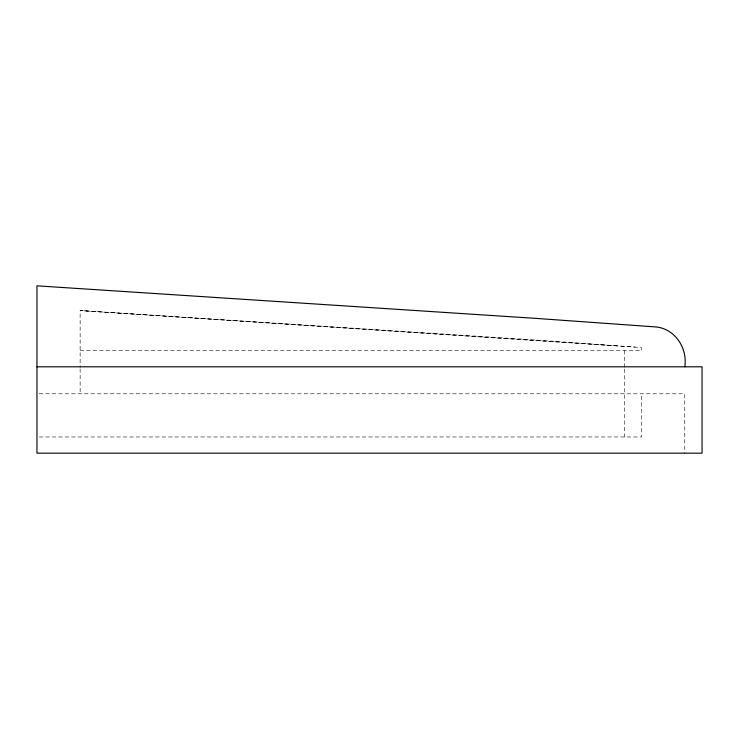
<?xml version="1.0" encoding="UTF-8"?>
<svg xmlns="http://www.w3.org/2000/svg" width="739" height="739" viewBox="0 0 739 739"><rect width="100%" height="100%" fill="white"/><g stroke="black" fill="none" stroke-linecap="round" stroke-linejoin="round"><path stroke-width="0.55" stroke-dasharray="3.69 2.77" d="M80.135 350.609L641.591 350.609L641.591 347.579L533.613 339.866L80.135 310.556L80.135 367.652M39.222 393.795L684.776 393.795L684.776 453.173M39.25 436.98L641.591 436.98L641.591 393.795M616.409 345.778L80.135 310.556L635.106 347.108M624.307 350.609L624.307 367.883M624.307 369.029L624.307 436.98M80.135 368.789L80.135 393.795"/><path stroke-width="1.11" d="M36.95 366.803L702.05 366.803L702.05 453.173L36.95 453.173L36.95 285.827L535.923 318.38L654.689 326.86C674.439 327.793 687.852 348.004 684.776 366.803"/></g></svg>
